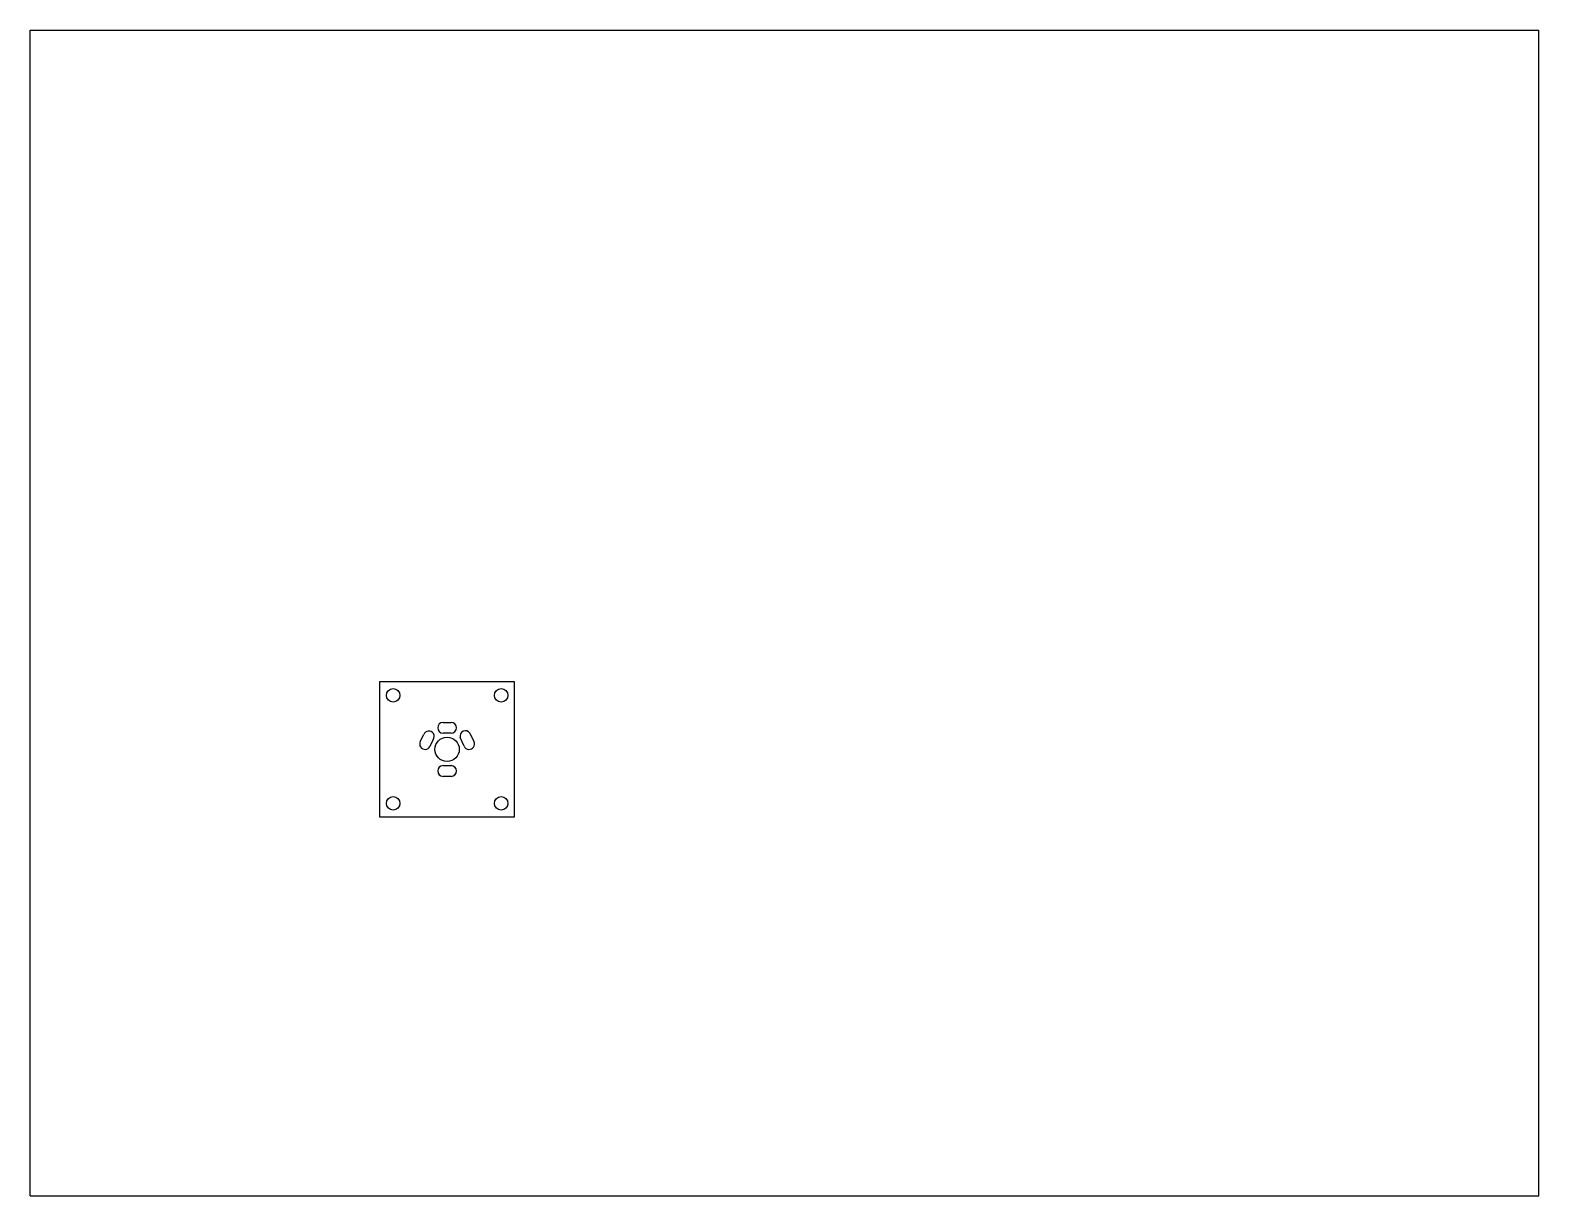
# Model space of a CAD drawing. Header units: inches. Extents: x 0 to 22, y 0 to 17.
import ezdxf

# ---------------------------------------------------------------- set-up
doc = ezdxf.new("R2010")
doc.units = ezdxf.units.IN
doc.header["$LTSCALE"] = 1.21
doc.header["$MEASUREMENT"] = 0
doc.layers.get('0').update_dxf_attribs({"linetype": 'CONTINUOUS'})

msp = doc.modelspace()

# ---------------------------------------------------------------- linework, layer by layer
at = {"color": 7, "linetype": 'Continuous'}
for p, q in [((0, 0), (0, 17)), ((0, 17), (22, 17)), ((22, 0), (22, 17)), ((5.096, 7.495), (5.096, 5.527)), ((7.064, 7.495), (5.096, 7.495)), ((7.064, 5.527), (7.064, 7.495)), ((6.021, 6.905), (6.139, 6.905)), ((5.688, 6.625), (5.739, 6.727)), ((5.879, 6.655), (5.83, 6.555)), ((6.139, 6.747), (6.021, 6.747)), ((6.328, 6.557), (6.27, 6.682)), ((6.413, 6.746), (6.471, 6.624)), ((6.021, 6.275), (6.139, 6.275)), ((6.139, 6.117), (6.021, 6.117)), ((5.096, 5.527), (7.064, 5.527)), ((0, 0), (22, 0))]:
    msp.add_line(p, q, dxfattribs=at)
for centre, radius in [((5.293, 7.299), 0.0984), ((6.868, 7.299), 0.0984), ((6.08, 6.511), 0.177), ((5.293, 5.724), 0.0984), ((6.868, 5.724), 0.0984)]:
    msp.add_circle(centre, radius, dxfattribs=at)
for centre, radius, start, end in [((6.021, 6.826), 0.0787, 90, 270), ((6.139, 6.826), 0.0787, 270, 90), ((5.759, 6.59), 0.0792, 153.4008, 334), ((5.813, 6.7), 0.0792, 325.9646, 159.8508), ((6.347, 6.703), 0.0792, 33.6769, 194.826), ((6.4, 6.59), 0.0792, 204.715, 25.6165), ((6.021, 6.196), 0.0787, 90, 270), ((6.139, 6.196), 0.0787, 270, 90)]:
    msp.add_arc(centre, radius, start, end, dxfattribs=at)

doc.saveas('drawing.dxf')
